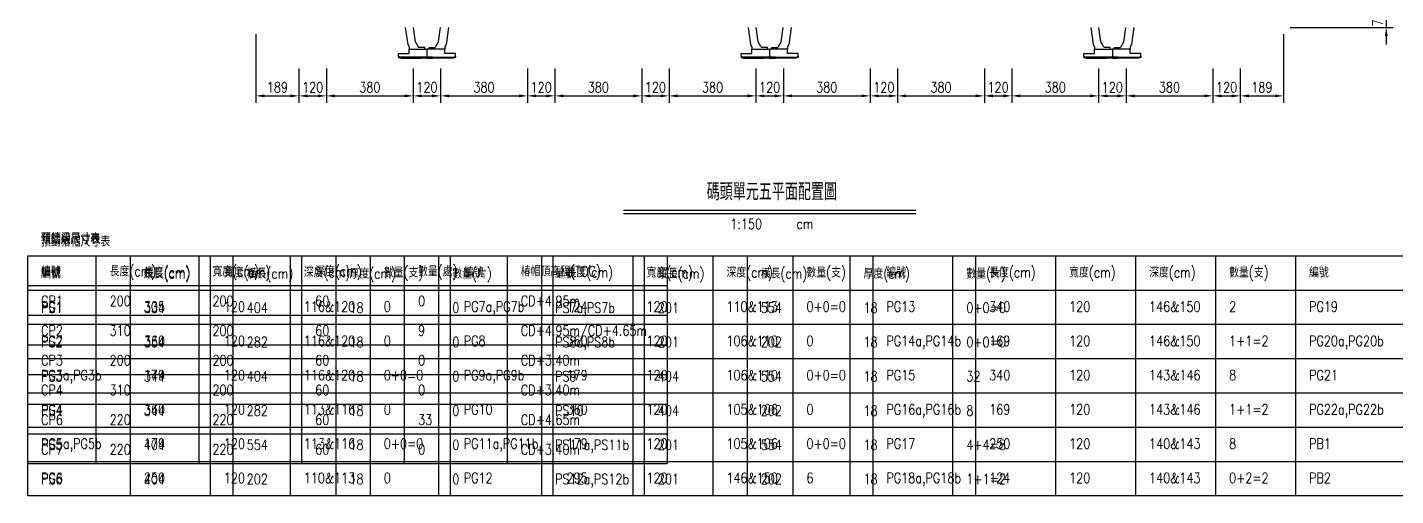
# Model space of a CAD drawing. Extents: x -4754 to 9942, y -22015 to 3841.
# Drawn here: x -1158 to 4831, y -22015 to -19965 of the extents above; entities that cross this region are included whole.
import ezdxf
from ezdxf.enums import TextEntityAlignment as Align

# ---------------------------------------------------------------- set-up
doc = ezdxf.new("R2010")
doc.units = 0
doc.header["$LTSCALE"] = 3
doc.layers.get('0').update_dxf_attribs({"linetype": 'CONTINUOUS'})
doc.layers.add('HB_0', color=7, linetype='CONTINUOUS', transparency=0.5)
for name, color, linetype in [('HB_DIM', 1, 'CONTINUOUS'), ('HB_TXT_CTEXT', 2, 'CONTINUOUS'), ('防舷材', 7, 'CONTINUOUS'), ('預鑄版_TXT', 2, 'CONTINUOUS')]:
    doc.layers.add(name, color=color, linetype=linetype)
doc.styles.get("Standard").update_dxf_attribs({"font": 'ROMANS.shx', "width": 0.8, "bigfont": 'LCHINA.shx'})
doc.dimstyles.new('150cm', dxfattribs={"dimscale": 15, "dimtxt": 3, "dimasz": 2.5, "dimexe": 2, "dimexo": 2, "dimgap": 1, "dimtad": 1, "dimdsep": 46, "dimtxsty": 'Standard', "dimcen": 0, "dimclrt": 2, "dimadec": 0, "dimazin": 0, "dimtfac": 1, "dimtix": 1, "dimtmove": 2, "dimatfit": 3, "dimfxl": 1, "dimtolj": 1, "dimtzin": 0, "dimarcsym": 0})

# ---------------------------------------------------------------- blocks, each defined once
blk = doc.blocks.new('*D63')
at = {"layer": 'HB_DIM', "color": 0, "lineweight": -2}
for p, q in [((-158.2, -19994.7), (-158.2, -20294.7)), ((30.8, -20144.7), (30.8, -20294.7)), ((-120.7, -20264.7), (-6.7, -20264.7))]:
    blk.add_line(p, q, dxfattribs=at)
at = {"layer": 'HB_DIM', "color": 0}
for points in [[(-120.7, -20258.4), (-120.7, -20270.9), (-158.2, -20264.7)], [(-6.7, -20270.9), (-6.7, -20258.4), (30.8, -20264.7)]]:
    blk.add_solid(points, dxfattribs=at)
at = {"layer": 'HB_DIM', "color": 2, "linetype": 'Continuous', "insert": (-63.7, -20227.2), "char_height": 45, "attachment_point": 5}
blk.add_mtext('\\A1;189', dxfattribs=at)
blk = doc.blocks.new('*D64')
at = {"layer": 'HB_DIM', "color": 0, "lineweight": -2}
for p, q in [((30.8, -20144.7), (30.8, -20294.7)), ((150.8, -20144.7), (150.8, -20294.7)), ((68.3, -20264.7), (113.3, -20264.7))]:
    blk.add_line(p, q, dxfattribs=at)
at = {"layer": 'HB_DIM', "color": 0}
for points in [[(68.3, -20258.4), (68.3, -20270.9), (30.8, -20264.7)], [(113.3, -20270.9), (113.3, -20258.4), (150.8, -20264.7)]]:
    blk.add_solid(points, dxfattribs=at)
at = {"layer": 'HB_DIM', "color": 2, "linetype": 'Continuous', "insert": (90.8, -20227.2), "char_height": 45, "attachment_point": 5}
blk.add_mtext('\\A1;120', dxfattribs=at)
blk = doc.blocks.new('*D65')
at = {"layer": 'HB_DIM', "color": 0, "lineweight": -2}
for p, q in [((150.8, -20144.7), (150.8, -20294.7)), ((530.8, -20144.7), (530.8, -20294.7)), ((188.3, -20264.7), (493.3, -20264.7))]:
    blk.add_line(p, q, dxfattribs=at)
at = {"layer": 'HB_DIM', "color": 0}
for points in [[(188.3, -20258.4), (188.3, -20270.9), (150.8, -20264.7)], [(493.3, -20270.9), (493.3, -20258.4), (530.8, -20264.7)]]:
    blk.add_solid(points, dxfattribs=at)
at = {"layer": 'HB_DIM', "color": 2, "linetype": 'Continuous', "insert": (340.8, -20227.2), "char_height": 45, "attachment_point": 5}
blk.add_mtext('\\A1;380', dxfattribs=at)
blk = doc.blocks.new('*D66')
at = {"layer": 'HB_DIM', "color": 0, "lineweight": -2}
for p, q in [((530.8, -20144.7), (530.8, -20294.7)), ((650.8, -20144.7), (650.8, -20294.7)), ((568.3, -20264.7), (613.3, -20264.7))]:
    blk.add_line(p, q, dxfattribs=at)
at = {"layer": 'HB_DIM', "color": 0}
for points in [[(568.3, -20258.4), (568.3, -20270.9), (530.8, -20264.7)], [(613.3, -20270.9), (613.3, -20258.4), (650.8, -20264.7)]]:
    blk.add_solid(points, dxfattribs=at)
at = {"layer": 'HB_DIM', "color": 2, "linetype": 'Continuous', "insert": (590.8, -20227.2), "char_height": 45, "attachment_point": 5}
blk.add_mtext('\\A1;120', dxfattribs=at)
blk = doc.blocks.new('*D67')
at = {"layer": 'HB_DIM', "color": 0, "lineweight": -2}
for p, q in [((650.8, -20144.7), (650.8, -20294.7)), ((1030.8, -20144.7), (1030.8, -20294.7)), ((688.3, -20264.7), (993.3, -20264.7))]:
    blk.add_line(p, q, dxfattribs=at)
at = {"layer": 'HB_DIM', "color": 0}
for points in [[(688.3, -20258.4), (688.3, -20270.9), (650.8, -20264.7)], [(993.3, -20270.9), (993.3, -20258.4), (1030.8, -20264.7)]]:
    blk.add_solid(points, dxfattribs=at)
at = {"layer": 'HB_DIM', "color": 2, "linetype": 'Continuous', "insert": (840.8, -20227.2), "char_height": 45, "attachment_point": 5}
blk.add_mtext('\\A1;380', dxfattribs=at)
blk = doc.blocks.new('*D68')
at = {"layer": 'HB_DIM', "color": 0, "lineweight": -2}
for p, q in [((1030.8, -20144.7), (1030.8, -20294.7)), ((1150.8, -20144.7), (1150.8, -20294.7)), ((1068.3, -20264.7), (1113.3, -20264.7))]:
    blk.add_line(p, q, dxfattribs=at)
at = {"layer": 'HB_DIM', "color": 0}
for points in [[(1068.3, -20258.4), (1068.3, -20270.9), (1030.8, -20264.7)], [(1113.3, -20270.9), (1113.3, -20258.4), (1150.8, -20264.7)]]:
    blk.add_solid(points, dxfattribs=at)
at = {"layer": 'HB_DIM', "color": 2, "linetype": 'Continuous', "insert": (1090.8, -20227.2), "char_height": 45, "attachment_point": 5}
blk.add_mtext('\\A1;120', dxfattribs=at)
blk = doc.blocks.new('*D69')
at = {"layer": 'HB_DIM', "color": 0, "lineweight": -2}
for p, q in [((1150.8, -20144.7), (1150.8, -20294.7)), ((1530.8, -20144.7), (1530.8, -20294.7)), ((1188.3, -20264.7), (1493.3, -20264.7))]:
    blk.add_line(p, q, dxfattribs=at)
at = {"layer": 'HB_DIM', "color": 0}
for points in [[(1188.3, -20258.4), (1188.3, -20270.9), (1150.8, -20264.7)], [(1493.3, -20270.9), (1493.3, -20258.4), (1530.8, -20264.7)]]:
    blk.add_solid(points, dxfattribs=at)
at = {"layer": 'HB_DIM', "color": 2, "linetype": 'Continuous', "insert": (1340.8, -20227.2), "char_height": 45, "attachment_point": 5}
blk.add_mtext('\\A1;380', dxfattribs=at)
blk = doc.blocks.new('*D70')
at = {"layer": 'HB_DIM', "color": 0, "lineweight": -2}
for p, q in [((1530.8, -20144.7), (1530.8, -20294.7)), ((1650.8, -20144.7), (1650.8, -20294.7)), ((1568.3, -20264.7), (1613.3, -20264.7))]:
    blk.add_line(p, q, dxfattribs=at)
at = {"layer": 'HB_DIM', "color": 0}
for points in [[(1568.3, -20258.4), (1568.3, -20270.9), (1530.8, -20264.7)], [(1613.3, -20270.9), (1613.3, -20258.4), (1650.8, -20264.7)]]:
    blk.add_solid(points, dxfattribs=at)
at = {"layer": 'HB_DIM', "color": 2, "linetype": 'Continuous', "insert": (1590.8, -20227.2), "char_height": 45, "attachment_point": 5}
blk.add_mtext('\\A1;120', dxfattribs=at)
blk = doc.blocks.new('*D71')
at = {"layer": 'HB_DIM', "color": 0, "lineweight": -2}
for p, q in [((1650.8, -20144.7), (1650.8, -20294.7)), ((2030.8, -20144.7), (2030.8, -20294.7)), ((1688.3, -20264.7), (1993.3, -20264.7))]:
    blk.add_line(p, q, dxfattribs=at)
at = {"layer": 'HB_DIM', "color": 0}
for points in [[(1688.3, -20258.4), (1688.3, -20270.9), (1650.8, -20264.7)], [(1993.3, -20270.9), (1993.3, -20258.4), (2030.8, -20264.7)]]:
    blk.add_solid(points, dxfattribs=at)
at = {"layer": 'HB_DIM', "color": 2, "linetype": 'Continuous', "insert": (1840.8, -20227.2), "char_height": 45, "attachment_point": 5}
blk.add_mtext('\\A1;380', dxfattribs=at)
blk = doc.blocks.new('*D72')
at = {"layer": 'HB_DIM', "color": 0, "lineweight": -2}
for p, q in [((2030.8, -20144.7), (2030.8, -20294.7)), ((2150.8, -20144.7), (2150.8, -20294.7)), ((2068.3, -20264.7), (2113.3, -20264.7))]:
    blk.add_line(p, q, dxfattribs=at)
at = {"layer": 'HB_DIM', "color": 0}
for points in [[(2068.3, -20258.4), (2068.3, -20270.9), (2030.8, -20264.7)], [(2113.3, -20270.9), (2113.3, -20258.4), (2150.8, -20264.7)]]:
    blk.add_solid(points, dxfattribs=at)
at = {"layer": 'HB_DIM', "color": 2, "linetype": 'Continuous', "insert": (2090.8, -20227.2), "char_height": 45, "attachment_point": 5}
blk.add_mtext('\\A1;120', dxfattribs=at)
blk = doc.blocks.new('*D73')
at = {"layer": 'HB_DIM', "color": 0, "lineweight": -2}
for p, q in [((2150.8, -20144.7), (2150.8, -20294.7)), ((2530.8, -20144.7), (2530.8, -20294.7)), ((2188.3, -20264.7), (2493.3, -20264.7))]:
    blk.add_line(p, q, dxfattribs=at)
at = {"layer": 'HB_DIM', "color": 0}
for points in [[(2188.3, -20258.4), (2188.3, -20270.9), (2150.8, -20264.7)], [(2493.3, -20270.9), (2493.3, -20258.4), (2530.8, -20264.7)]]:
    blk.add_solid(points, dxfattribs=at)
at = {"layer": 'HB_DIM', "color": 2, "linetype": 'Continuous', "insert": (2340.8, -20227.2), "char_height": 45, "attachment_point": 5}
blk.add_mtext('\\A1;380', dxfattribs=at)
blk = doc.blocks.new('*D74')
at = {"layer": 'HB_DIM', "color": 0, "lineweight": -2}
for p, q in [((2530.8, -20144.7), (2530.8, -20294.7)), ((2650.8, -20144.7), (2650.8, -20294.7)), ((2568.3, -20264.7), (2613.3, -20264.7))]:
    blk.add_line(p, q, dxfattribs=at)
at = {"layer": 'HB_DIM', "color": 0}
for points in [[(2568.3, -20258.4), (2568.3, -20270.9), (2530.8, -20264.7)], [(2613.3, -20270.9), (2613.3, -20258.4), (2650.8, -20264.7)]]:
    blk.add_solid(points, dxfattribs=at)
at = {"layer": 'HB_DIM', "color": 2, "linetype": 'Continuous', "insert": (2590.8, -20227.2), "char_height": 45, "attachment_point": 5}
blk.add_mtext('\\A1;120', dxfattribs=at)
blk = doc.blocks.new('*D75')
at = {"layer": 'HB_DIM', "color": 0, "lineweight": -2}
for p, q in [((2650.8, -20144.7), (2650.8, -20294.7)), ((3030.8, -20144.7), (3030.8, -20294.7)), ((2688.3, -20264.7), (2993.3, -20264.7))]:
    blk.add_line(p, q, dxfattribs=at)
at = {"layer": 'HB_DIM', "color": 0}
for points in [[(2688.3, -20258.4), (2688.3, -20270.9), (2650.8, -20264.7)], [(2993.3, -20270.9), (2993.3, -20258.4), (3030.8, -20264.7)]]:
    blk.add_solid(points, dxfattribs=at)
at = {"layer": 'HB_DIM', "color": 2, "linetype": 'Continuous', "insert": (2840.8, -20227.2), "char_height": 45, "attachment_point": 5}
blk.add_mtext('\\A1;380', dxfattribs=at)
blk = doc.blocks.new('*D76')
at = {"layer": 'HB_DIM', "color": 0, "lineweight": -2}
for p, q in [((3030.8, -20144.7), (3030.8, -20294.7)), ((3150.8, -20144.7), (3150.8, -20294.7)), ((3068.3, -20264.7), (3113.3, -20264.7))]:
    blk.add_line(p, q, dxfattribs=at)
at = {"layer": 'HB_DIM', "color": 0}
for points in [[(3068.3, -20258.4), (3068.3, -20270.9), (3030.8, -20264.7)], [(3113.3, -20270.9), (3113.3, -20258.4), (3150.8, -20264.7)]]:
    blk.add_solid(points, dxfattribs=at)
at = {"layer": 'HB_DIM', "color": 2, "linetype": 'Continuous', "insert": (3090.8, -20227.2), "char_height": 45, "attachment_point": 5}
blk.add_mtext('\\A1;120', dxfattribs=at)
blk = doc.blocks.new('*D77')
at = {"layer": 'HB_DIM', "color": 0, "lineweight": -2}
for p, q in [((3150.8, -20144.7), (3150.8, -20294.7)), ((3530.8, -20144.7), (3530.8, -20294.7)), ((3188.3, -20264.7), (3493.3, -20264.7))]:
    blk.add_line(p, q, dxfattribs=at)
at = {"layer": 'HB_DIM', "color": 0}
for points in [[(3188.3, -20258.4), (3188.3, -20270.9), (3150.8, -20264.7)], [(3493.3, -20270.9), (3493.3, -20258.4), (3530.8, -20264.7)]]:
    blk.add_solid(points, dxfattribs=at)
at = {"layer": 'HB_DIM', "color": 2, "linetype": 'Continuous', "insert": (3340.8, -20227.2), "char_height": 45, "attachment_point": 5}
blk.add_mtext('\\A1;380', dxfattribs=at)
blk = doc.blocks.new('*D78')
at = {"layer": 'HB_DIM', "color": 0, "lineweight": -2}
for p, q in [((3530.8, -20144.7), (3530.8, -20294.7)), ((3650.8, -20144.7), (3650.8, -20294.7)), ((3568.3, -20264.7), (3613.3, -20264.7))]:
    blk.add_line(p, q, dxfattribs=at)
at = {"layer": 'HB_DIM', "color": 0}
for points in [[(3568.3, -20258.4), (3568.3, -20270.9), (3530.8, -20264.7)], [(3613.3, -20270.9), (3613.3, -20258.4), (3650.8, -20264.7)]]:
    blk.add_solid(points, dxfattribs=at)
at = {"layer": 'HB_DIM', "color": 2, "linetype": 'Continuous', "insert": (3590.8, -20227.2), "char_height": 45, "attachment_point": 5}
blk.add_mtext('\\A1;120', dxfattribs=at)
blk = doc.blocks.new('*D79')
at = {"layer": 'HB_DIM', "color": 0, "lineweight": -2}
for p, q in [((3650.8, -20144.7), (3650.8, -20294.7)), ((4030.8, -20144.7), (4030.8, -20294.7)), ((3688.3, -20264.7), (3993.3, -20264.7))]:
    blk.add_line(p, q, dxfattribs=at)
at = {"layer": 'HB_DIM', "color": 0}
for points in [[(3688.3, -20258.4), (3688.3, -20270.9), (3650.8, -20264.7)], [(3993.3, -20270.9), (3993.3, -20258.4), (4030.8, -20264.7)]]:
    blk.add_solid(points, dxfattribs=at)
at = {"layer": 'HB_DIM', "color": 2, "linetype": 'Continuous', "insert": (3840.8, -20227.2), "char_height": 45, "attachment_point": 5}
blk.add_mtext('\\A1;380', dxfattribs=at)
blk = doc.blocks.new('*D80')
at = {"layer": 'HB_DIM', "color": 0, "lineweight": -2}
for p, q in [((4030.8, -20144.7), (4030.8, -20294.7)), ((4150.8, -20144.7), (4150.8, -20294.7)), ((4068.3, -20264.7), (4113.3, -20264.7))]:
    blk.add_line(p, q, dxfattribs=at)
at = {"layer": 'HB_DIM', "color": 0}
for points in [[(4068.3, -20258.4), (4068.3, -20270.9), (4030.8, -20264.7)], [(4113.3, -20270.9), (4113.3, -20258.4), (4150.8, -20264.7)]]:
    blk.add_solid(points, dxfattribs=at)
at = {"layer": 'HB_DIM', "color": 2, "linetype": 'Continuous', "insert": (4090.8, -20227.2), "char_height": 45, "attachment_point": 5}
blk.add_mtext('\\A1;120', dxfattribs=at)
blk = doc.blocks.new('*D81')
at = {"layer": 'HB_DIM', "color": 0, "lineweight": -2}
for p, q in [((4339.8, -19994.7), (4339.8, -20294.7)), ((4150.8, -20144.7), (4150.8, -20294.7)), ((4188.3, -20264.7), (4302.3, -20264.7))]:
    blk.add_line(p, q, dxfattribs=at)
at = {"layer": 'HB_DIM', "color": 0}
for points in [[(4188.3, -20258.4), (4188.3, -20270.9), (4150.8, -20264.7)], [(4302.3, -20270.9), (4302.3, -20258.4), (4339.8, -20264.7)]]:
    blk.add_solid(points, dxfattribs=at)
at = {"layer": 'HB_DIM', "color": 2, "linetype": 'Continuous', "insert": (4245.3, -20227.2), "char_height": 45, "attachment_point": 5}
blk.add_mtext('\\A1;189', dxfattribs=at)
blk = doc.blocks.new('*D92')
at = {"layer": 'HB_DIM', "color": 0, "lineweight": -2}
for p, q in [((4789.8, -19857.2), (4789.8, -19819.7)), ((4369.8, -19894.7), (4819.8, -19894.7)), ((4789.8, -19894.7), (4789.8, -19964.7)), ((4369.8, -19964.7), (4819.8, -19964.7)), ((4789.8, -20002.2), (4789.8, -20039.7))]:
    blk.add_line(p, q, dxfattribs=at)
at = {"layer": 'HB_DIM', "color": 0}
for points in [[(4783.6, -19857.2), (4796.1, -19857.2), (4789.8, -19894.7)], [(4796.1, -20002.2), (4783.6, -20002.2), (4789.8, -19964.7)]]:
    blk.add_solid(points, dxfattribs=at)
at = {"layer": 'HB_DIM', "color": 2, "linetype": 'Continuous', "insert": (4752.3, -19929.7), "char_height": 45, "attachment_point": 5, "rotation": 90}
blk.add_mtext('\\A1;70', dxfattribs=at)
blk = doc.blocks.new('fender')
at = {"color": 7, "linetype": 'Continuous'}
for points in [[(-94.7, -0.1), (-83.8, -75), (-78, -85.1), (-78, -95.1)], [(94.7, -0.1), (83.8, -75), (78, -85.1), (78, -95.1)]]:
    blk.add_lwpolyline(points, dxfattribs=at)
for points in [[(-9, -95.1), (-9, -89.4, 0.414214), (-9.5, -88.9), (-29.8, -88.9, -0.272631), (-38.5, -83.9), (-50, -63.5), (-59.4, -0.1)], [(9, -95.1), (9, -89.4, -0.414214), (9.5, -88.9), (29.8, -88.9, 0.272631), (38.5, -83.9), (50, -63.5), (59.4, -0.1)]]:
    blk.add_lwpolyline(points, format="xyb", dxfattribs=at)
for points in [[(0, -95.1), (0, -131.1), (-114.4, -131.1), (-125, -127.9), (-125, -115.1), (-78, -115.1), (-78, -95.1)], [(0, -95.1), (0, -131.1), (114.4, -131.1), (125, -127.9), (125, -115.1), (78, -115.1), (78, -95.1)], [(-115, -135.1), (-75, -135.1), (-75, -131.1), (-114.4, -131.1), (-125, -127.9), (-125, -132.1)], [(-75, -131.1), (-75, -135.1), (-25, -135.1), (-25, -131.1)], [(0, -131.1), (0, -135.1), (-25, -135.1), (-25, -131.1)], [(0, -131.1), (0, -135.1), (25, -135.1), (25, -131.1)], [(75, -131.1), (75, -135.1), (25, -135.1), (25, -131.1)], [(115, -135.1), (75, -135.1), (75, -131.1), (114.4, -131.1), (125, -127.9), (125, -132.1)]]:
    blk.add_lwpolyline(points, close=True, dxfattribs=at)
blk = doc.blocks.new('title')
at = {"layer": 'HB_TXT_CTEXT', "color": 3}
blk.add_line((-639.6, 0), (639.6, 0), dxfattribs=at)
at = {"layer": 'HB_TXT_CTEXT', "color": 1}
blk.add_line((-639.6, -15), (639.6, -15), dxfattribs=at)
at = {"color": 3, "linetype": 'Continuous', "width": 0.8}
blk.add_attdef('碼頭單元五梁平面配置圖', text='', height=75, dxfattribs=at).set_placement((9.6, 82.5), align=Align.MIDDLE)
at = {"color": 2, "linetype": 'Continuous', "width": 0.8}
for tag, p in [('1:150', (-102.6, -60.5)), ('CM', (154.5, -60))]:
    blk.add_attdef(tag, text='', height=45, dxfattribs=at).set_placement(p, align=Align.MIDDLE)

msp = doc.modelspace()

# ---------------------------------------------------------------- linework, layer by layer
at = {"layer": 'HB_0', "color": 1, "linetype": 'Continuous'}
for points in [[(-1158.156, -20964.682), (-1158.156, -22014.682)], [(-1158.156, -20964.682), (691.844, -20964.682)], [(-1158.156, -20964.682), (-1158.156, -21874.682)], [(-1158.156, -20964.682), (1641.844, -20964.682)], [(-1158.156, -20964.682), (-1158.156, -22014.682)], [(-1158.156, -20964.682), (1091.844, -20964.682)], [(-858.156, -20964.682), (-858.156, -21874.682)], [(-708.156, -20964.682), (-708.156, -22014.682)], [(-708.156, -20964.682), (-708.156, -22014.682)], [(-408.156, -20964.682), (-408.156, -21874.682)], [(-358.156, -20964.682), (-358.156, -22014.682)], [(-258.156, -20964.682), (-258.156, -22014.682)], [(-8.156, -20964.682), (-8.156, -22014.682)], [(41.844, -20964.682), (41.844, -21874.682)], [(191.844, -20964.682), (191.844, -22014.682)], [(341.844, -20964.682), (341.844, -22014.682)], [(491.844, -20964.682), (491.844, -21874.682)], [(641.844, -20964.682), (641.844, -22014.682)], [(691.844, -20964.682), (691.844, -22014.682)], [(691.844, -20964.682), (691.844, -22014.682)], [(691.844, -20964.682), (2541.844, -20964.682)], [(941.844, -20964.682), (941.844, -21874.682)], [(1091.844, -20964.682), (1091.844, -22014.682)], [(1091.844, -20964.682), (1091.844, -22014.682)], [(1091.844, -20964.682), (3341.844, -20964.682)], [(1141.844, -20964.682), (1141.844, -22014.682)], [(1491.844, -20964.682), (1491.844, -22014.682)], [(1541.844, -20964.682), (1541.844, -22014.682)], [(1641.844, -20964.682), (1641.844, -21874.682)], [(1841.844, -20964.682), (1841.844, -22014.682)], [(1991.844, -20964.682), (1991.844, -22014.682)], [(2191.844, -20964.682), (2191.844, -22014.682)], [(2441.844, -20964.682), (2441.844, -22014.682)], [(2541.844, -20964.682), (2541.844, -22014.682)], [(2541.844, -20964.682), (2541.844, -22014.682)], [(2541.844, -20964.682), (4391.844, -20964.682)], [(2891.844, -20964.682), (2891.844, -22014.682)], [(2991.844, -20964.682), (2991.844, -22014.682)], [(3341.844, -20964.682), (3341.844, -22014.682)], [(3341.844, -20964.682), (3341.844, -22014.682)], [(3691.844, -20964.682), (3691.844, -22014.682)], [(4041.844, -20964.682), (4041.844, -22014.682)], [(4391.844, -20964.682), (4391.844, -22014.682)], [(4391.844, -20964.682), (4391.844, -22014.682)], [(4391.844, -20964.682), (6241.844, -20964.682)], [(-1158.156, -21094.682), (1641.844, -21094.682)], [(-1158.156, -21114.682), (691.844, -21114.682)], [(-1158.156, -21114.682), (1091.844, -21114.682)], [(691.844, -21114.682), (2541.844, -21114.682)], [(1091.844, -21114.682), (3341.844, -21114.682)], [(2541.844, -21114.682), (4391.844, -21114.682)], [(4391.844, -21114.682), (6241.844, -21114.682)], [(-1158.156, -21224.682), (1641.844, -21224.682)], [(-1158.156, -21264.682), (691.844, -21264.682)], [(-1158.156, -21264.682), (1091.844, -21264.682)], [(691.844, -21264.682), (2541.844, -21264.682)], [(1091.844, -21264.682), (3341.844, -21264.682)], [(2541.844, -21264.682), (4391.844, -21264.682)], [(4391.844, -21264.682), (6241.844, -21264.682)], [(-1158.156, -21354.682), (1641.844, -21354.682)], [(-1158.156, -21414.682), (691.844, -21414.682)], [(-1158.156, -21414.682), (1091.844, -21414.682)], [(691.844, -21414.682), (2541.844, -21414.682)], [(1091.844, -21414.682), (3341.844, -21414.682)], [(2541.844, -21414.682), (4391.844, -21414.682)], [(4391.844, -21414.682), (6241.844, -21414.682)], [(-1158.156, -21484.682), (1641.844, -21484.682)], [(-1158.156, -21564.682), (691.844, -21564.682)], [(-1158.156, -21564.682), (1091.844, -21564.682)], [(-1158.156, -21614.682), (1641.844, -21614.682)], [(691.844, -21564.682), (2541.844, -21564.682)], [(1091.844, -21564.682), (3341.844, -21564.682)], [(2541.844, -21564.682), (4391.844, -21564.682)], [(4391.844, -21564.682), (6241.844, -21564.682)], [(-1158.156, -21714.682), (691.844, -21714.682)], [(-1158.156, -21714.682), (1091.844, -21714.682)], [(691.844, -21714.682), (2541.844, -21714.682)], [(1091.844, -21714.682), (3341.844, -21714.682)], [(2541.844, -21714.682), (4391.844, -21714.682)], [(4391.844, -21714.682), (6241.844, -21714.682)], [(-1158.156, -21744.682), (1641.844, -21744.682)], [(-1158.156, -21864.682), (691.844, -21864.682)], [(-1158.156, -21864.682), (1091.844, -21864.682)], [(-1158.156, -21874.682), (1641.844, -21874.682)], [(691.844, -21864.682), (2541.844, -21864.682)], [(1091.844, -21864.682), (3341.844, -21864.682)], [(2541.844, -21864.682), (4391.844, -21864.682)], [(4391.844, -21864.682), (6241.844, -21864.682)], [(-1158.156, -22014.682), (691.844, -22014.682)], [(-1158.156, -22014.682), (1091.844, -22014.682)], [(691.844, -22014.682), (2541.844, -22014.682)], [(1091.844, -22014.682), (3341.844, -22014.682)], [(2541.844, -22014.682), (4391.844, -22014.682)], [(4391.844, -22014.682), (6241.844, -22014.682)]]:
    msp.add_lwpolyline(points, dxfattribs=at)

# ---------------------------------------------------------------- block references
at = {"layer": 'HB_TXT_CTEXT', "linetype": 'Continuous', "rotation": 360}
msp.add_blockref('title', (2090.844, -20764.682), dxfattribs=at).add_auto_attribs({'碼頭單元五梁平面配置圖': '碼頭單元五平面配置圖', '1:150': '1:150', 'CM': 'cm'})
at = {"layer": '防舷材'}
for p in [(590.844, -19964.682), (2090.844, -19964.682), (3590.844, -19964.682)]:
    msp.add_blockref('fender', p, dxfattribs=at)

# ---------------------------------------------------------------- texts
at = {"layer": '預鑄版_TXT', "linetype": 'Continuous', "width": 0.8}
for s, p in [('預鑄梁尺寸表', (-1098.156, -20909.682)), ('預鑄版尺寸表', (-1098.156, -20914.682)), ('預鑄樁帽尺寸表', (-1098.156, -20924.682)), ('編號', (-1098.156, -21054.682)), ('編號', (-1098.156, -21059.682)), ('編號', (-1098.156, -21064.682)), ('長度(cm)', (-798.156, -21054.682)), ('縱長(cm)', (-648.156, -21064.682)), ('長度(cm)', (-648.156, -21059.682)), ('寬度(cm)', (-348.156, -21054.682)), ('寬度(cm)', (-298.156, -21059.682)), ('橫長(cm)', (-198.156, -21064.682)), ('深度(cm)', (51.844, -21059.682)), ('深度(cm)', (101.844, -21054.682)), ('厚度(cm)', (251.844, -21064.682)), ('數量(支)', (401.844, -21059.682)), ('數量(處)', (551.844, -21054.682)), ('數量(片)', (701.844, -21064.682)), ('編號', (751.844, -21059.682)), ('椿帽頂高程(TOC)', (1001.844, -21054.682)), ('編號', (1151.844, -21064.682)), ('長度(cm)', (1201.844, -21059.682)), ('寬度(cm)', (1551.844, -21059.682)), ('縱長(cm)', (1601.844, -21064.682)), ('深度(cm)', (1901.844, -21059.682)), ('橫長(cm)', (2051.844, -21064.682)), ('數量(支)', (2251.844, -21059.682)), ('厚度(cm)', (2501.844, -21064.682)), ('編號', (2601.844, -21059.682)), ('數量(片)', (2951.844, -21064.682)), ('長度(cm)', (3051.844, -21059.682)), ('寬度(cm)', (3401.844, -21059.682)), ('深度(cm)', (3751.844, -21059.682)), ('數量(支)', (4101.844, -21059.682)), ('編號', (4451.844, -21059.682)), ('CP1', (-1098.156, -21184.682)), ('200', (-798.156, -21184.682)), ('200', (-348.156, -21184.682)), ('60', (101.844, -21184.682)), ('0', (551.844, -21184.682)), ('CD+4.95m', (1001.844, -21184.682)), ('PG1', (-1098.156, -21209.682)), ('PS1', (-1098.156, -21214.682)), ('305', (-648.156, -21209.682)), ('334', (-648.156, -21214.682)), ('120', (-298.156, -21209.682)), ('404', (-198.156, -21214.682)), ('116&120', (51.844, -21209.682)), ('18', (251.844, -21214.682)), ('0', (401.844, -21209.682)), ('0', (701.844, -21214.682)), ('PG7a,PG7b', (751.844, -21209.682)), ('PS7a,PS7b', (1151.844, -21214.682)), ('124', (1201.844, -21209.682)), ('120', (1551.844, -21209.682)), ('201', (1601.844, -21214.682)), ('110&113', (1901.844, -21209.682)), ('554', (2051.844, -21214.682)), ('0+0=0', (2251.844, -21209.682)), ('18', (2501.844, -21214.682)), ('PG13', (2601.844, -21209.682)), ('0+0=0', (2951.844, -21214.682)), ('340', (3051.844, -21209.682)), ('120', (3401.844, -21209.682)), ('146&150', (3751.844, -21209.682)), ('2', (4101.844, -21209.682)), ('PG19', (4451.844, -21209.682)), ('CP2', (-1098.156, -21314.682)), ('PG2', (-1098.156, -21359.682)), ('PS2', (-1098.156, -21364.682)), ('310', (-798.156, -21314.682)), ('360', (-648.156, -21359.682)), ('334', (-648.156, -21364.682)), ('200', (-348.156, -21314.682)), ('120', (-298.156, -21359.682)), ('282', (-198.156, -21364.682)), ('116&120', (51.844, -21359.682)), ('60', (101.844, -21314.682)), ('18', (251.844, -21364.682)), ('0', (401.844, -21359.682)), ('9', (551.844, -21314.682)), ('0', (701.844, -21364.682)), ('PG8', (751.844, -21359.682)), ('CD+4.95m/CD+4.65m', (1001.844, -21314.682)), ('PS8a,PS8b', (1151.844, -21364.682)), ('360', (1201.844, -21359.682)), ('120', (1551.844, -21359.682)), ('201', (1601.844, -21364.682)), ('106&110', (1901.844, -21359.682)), ('202', (2051.844, -21364.682)), ('0', (2251.844, -21359.682)), ('18', (2501.844, -21364.682)), ('PG14a,PG14b', (2601.844, -21359.682)), ('0+0=0', (2951.844, -21364.682)), ('169', (3051.844, -21359.682)), ('120', (3401.844, -21359.682)), ('146&150', (3751.844, -21359.682)), ('1+1=2', (4101.844, -21359.682)), ('PG20a,PG20b', (4451.844, -21359.682)), ('CP3', (-1098.156, -21444.682)), ('200', (-798.156, -21444.682)), ('200', (-348.156, -21444.682)), ('60', (101.844, -21444.682)), ('0', (551.844, -21444.682)), ('CD+3.40m', (1001.844, -21444.682)), ('PG3a,PG3b', (-1098.156, -21509.682)), ('PS3', (-1098.156, -21514.682)), ('344', (-648.156, -21514.682)), ('179', (-648.156, -21509.682)), ('120', (-298.156, -21509.682)), ('404', (-198.156, -21514.682)), ('116&120', (51.844, -21509.682)), ('18', (251.844, -21514.682)), ('0+0=0', (401.844, -21509.682)), ('0', (701.844, -21514.682)), ('PG9a,PG9b', (751.844, -21509.682)), ('PS9', (1151.844, -21514.682)), ('179', (1201.844, -21509.682)), ('120', (1551.844, -21509.682)), ('404', (1601.844, -21514.682)), ('106&110', (1901.844, -21509.682)), ('554', (2051.844, -21514.682)), ('0+0=0', (2251.844, -21509.682)), ('18', (2501.844, -21514.682)), ('PG15', (2601.844, -21509.682)), ('32', (2951.844, -21514.682)), ('340', (3051.844, -21509.682)), ('120', (3401.844, -21509.682)), ('143&146', (3751.844, -21509.682)), ('8', (4101.844, -21509.682)), ('PG21', (4451.844, -21509.682)), ('CP4', (-1098.156, -21574.682)), ('310', (-798.156, -21574.682)), ('200', (-348.156, -21574.682)), ('60', (101.844, -21574.682)), ('0', (551.844, -21574.682)), ('CD+3.40m', (1001.844, -21574.682)), ('PG4', (-1098.156, -21659.682)), ('PS4', (-1098.156, -21664.682)), ('360', (-648.156, -21659.682)), ('344', (-648.156, -21664.682)), ('120', (-298.156, -21659.682)), ('282', (-198.156, -21664.682)), ('113&116', (51.844, -21659.682)), ('18', (251.844, -21664.682)), ('0', (401.844, -21659.682)), ('0', (701.844, -21664.682)), ('PG10', (751.844, -21659.682)), ('PS10', (1151.844, -21664.682)), ('360', (1201.844, -21659.682)), ('120', (1551.844, -21659.682)), ('404', (1601.844, -21664.682)), ('105&106', (1901.844, -21659.682)), ('202', (2051.844, -21664.682)), ('0', (2251.844, -21659.682)), ('18', (2501.844, -21664.682)), ('PG16a,PG16b', (2601.844, -21659.682)), ('8', (2951.844, -21664.682)), ('169', (3051.844, -21659.682)), ('120', (3401.844, -21659.682)), ('143&146', (3751.844, -21659.682)), ('1+1=2', (4101.844, -21659.682)), ('PG22a,PG22b', (4451.844, -21659.682)), ('CP6', (-1098.156, -21704.682)), ('220', (-798.156, -21704.682)), ('220', (-348.156, -21704.682)), ('60', (101.844, -21704.682)), ('33', (551.844, -21704.682)), ('CD+4.65m', (1001.844, -21704.682)), ('CP7', (-1098.156, -21834.682)), ('PG5a,PG5b', (-1098.156, -21809.682)), ('PS5', (-1098.156, -21814.682)), ('220', (-798.156, -21834.682)), ('404', (-648.156, -21814.682)), ('179', (-648.156, -21809.682)), ('220', (-348.156, -21834.682)), ('120', (-298.156, -21809.682)), ('554', (-198.156, -21814.682)), ('113&116', (51.844, -21809.682)), ('60', (101.844, -21834.682)), ('18', (251.844, -21814.682)), ('0+0=0', (401.844, -21809.682)), ('0', (551.844, -21834.682)), ('0', (701.844, -21814.682)), ('PG11a,PG11b', (751.844, -21809.682)), ('CD+3.40m', (1001.844, -21834.682)), ('PS11a,PS11b', (1151.844, -21814.682)), ('179', (1201.844, -21809.682)), ('120', (1551.844, -21809.682)), ('201', (1601.844, -21814.682)), ('105&106', (1901.844, -21809.682)), ('554', (2051.844, -21814.682)), ('0+0=0', (2251.844, -21809.682)), ('18', (2501.844, -21814.682)), ('PG17', (2601.844, -21809.682)), ('4+4=8', (2951.844, -21814.682)), ('250', (3051.844, -21809.682)), ('120', (3401.844, -21809.682)), ('140&143', (3751.844, -21809.682)), ('8', (4101.844, -21809.682)), ('PB1', (4451.844, -21809.682)), ('PG6', (-1098.156, -21959.682)), ('PS6', (-1098.156, -21964.682)), ('250', (-648.156, -21959.682)), ('404', (-648.156, -21964.682)), ('120', (-298.156, -21959.682)), ('202', (-198.156, -21964.682)), ('110&113', (51.844, -21959.682)), ('18', (251.844, -21964.682)), ('0', (401.844, -21959.682)), ('0', (701.844, -21964.682)), ('PG12', (751.844, -21959.682)), ('PS12a,PS12b', (1151.844, -21964.682)), ('295', (1201.844, -21959.682)), ('120', (1551.844, -21959.682)), ('201', (1601.844, -21964.682)), ('146&150', (1901.844, -21959.682)), ('202', (2051.844, -21964.682)), ('6', (2251.844, -21959.682)), ('18', (2501.844, -21964.682)), ('PG18a,PG18b', (2601.844, -21959.682)), ('1+1=2', (2951.844, -21964.682)), ('124', (3051.844, -21959.682)), ('120', (3401.844, -21959.682)), ('140&143', (3751.844, -21959.682)), ('0+2=2', (4101.844, -21959.682)), ('PB2', (4451.844, -21959.682))]:
    msp.add_text(s, height=45, dxfattribs=at).set_placement(p)

# ---------------------------------------------------------------- dimensions: what is measured, and where the dimension line sits
at = {"layer": 'HB_DIM'}
dim = msp.add_linear_dim(base=(4789.844, -19964.682), p1=(4339.844, -19894.682, 150), p2=(4339.844, -19964.682), angle=90, dimstyle='150cm', dxfattribs=at)
dim.commit()
dim.dimension.update_dxf_attribs({"geometry": '*D92', "text_midpoint": (4752.344, -19929.682)})
for base, p1, p2, picture, middle in [((30.844, -20264.682), (-158.156, -19964.682), (30.844, -20114.682, 135), '*D63', (-63.656, -20227.182)), ((4339.844, -20264.682), (4150.844, -20114.682, 135), (4339.844, -19964.682), '*D81', (4245.344, -20227.182)), ((150.844, -20264.682), (30.844, -20114.682, 135), (150.844, -20114.682, 135), '*D64', (90.844, -20227.182)), ((530.844, -20264.682), (150.844, -20114.682, 135), (530.844, -20114.682, 135), '*D65', (340.844, -20227.182)), ((650.844, -20264.682), (530.844, -20114.682, 135), (650.844, -20114.682, 135), '*D66', (590.844, -20227.182)), ((1030.844, -20264.682), (650.844, -20114.682, 135), (1030.844, -20114.682, 135), '*D67', (840.844, -20227.182)), ((1150.844, -20264.682), (1030.844, -20114.682, 135), (1150.844, -20114.682, 135), '*D68', (1090.844, -20227.182)), ((1530.844, -20264.682), (1150.844, -20114.682, 135), (1530.844, -20114.682, 135), '*D69', (1340.844, -20227.182)), ((1650.844, -20264.682), (1530.844, -20114.682, 135), (1650.844, -20114.682, 135), '*D70', (1590.844, -20227.182)), ((2030.844, -20264.682), (1650.844, -20114.682, 135), (2030.844, -20114.682, 135), '*D71', (1840.844, -20227.182)), ((2150.844, -20264.682), (2030.844, -20114.682, 135), (2150.844, -20114.682, 135), '*D72', (2090.844, -20227.182)), ((2530.844, -20264.682), (2150.844, -20114.682, 135), (2530.844, -20114.682, 135), '*D73', (2340.844, -20227.182)), ((2650.844, -20264.682), (2530.844, -20114.682, 135), (2650.844, -20114.682, 135), '*D74', (2590.844, -20227.182)), ((3030.844, -20264.682), (2650.844, -20114.682, 135), (3030.844, -20114.682, 135), '*D75', (2840.844, -20227.182)), ((3150.844, -20264.682), (3030.844, -20114.682, 135), (3150.844, -20114.682, 135), '*D76', (3090.844, -20227.182)), ((3530.844, -20264.682), (3150.844, -20114.682, 135), (3530.844, -20114.682, 135), '*D77', (3340.844, -20227.182)), ((3650.844, -20264.682), (3530.844, -20114.682, 135), (3650.844, -20114.682, 135), '*D78', (3590.844, -20227.182)), ((4030.844, -20264.682), (3650.844, -20114.682, 135), (4030.844, -20114.682, 135), '*D79', (3840.844, -20227.182)), ((4150.844, -20264.682), (4030.844, -20114.682, 135), (4150.844, -20114.682, 135), '*D80', (4090.844, -20227.182))]:
    dim = msp.add_linear_dim(base=base, p1=p1, p2=p2, dimstyle='150cm', dxfattribs=at)
    dim.commit()
    dim.dimension.update_dxf_attribs({"geometry": picture, "text_midpoint": middle})

doc.saveas('drawing.dxf')
